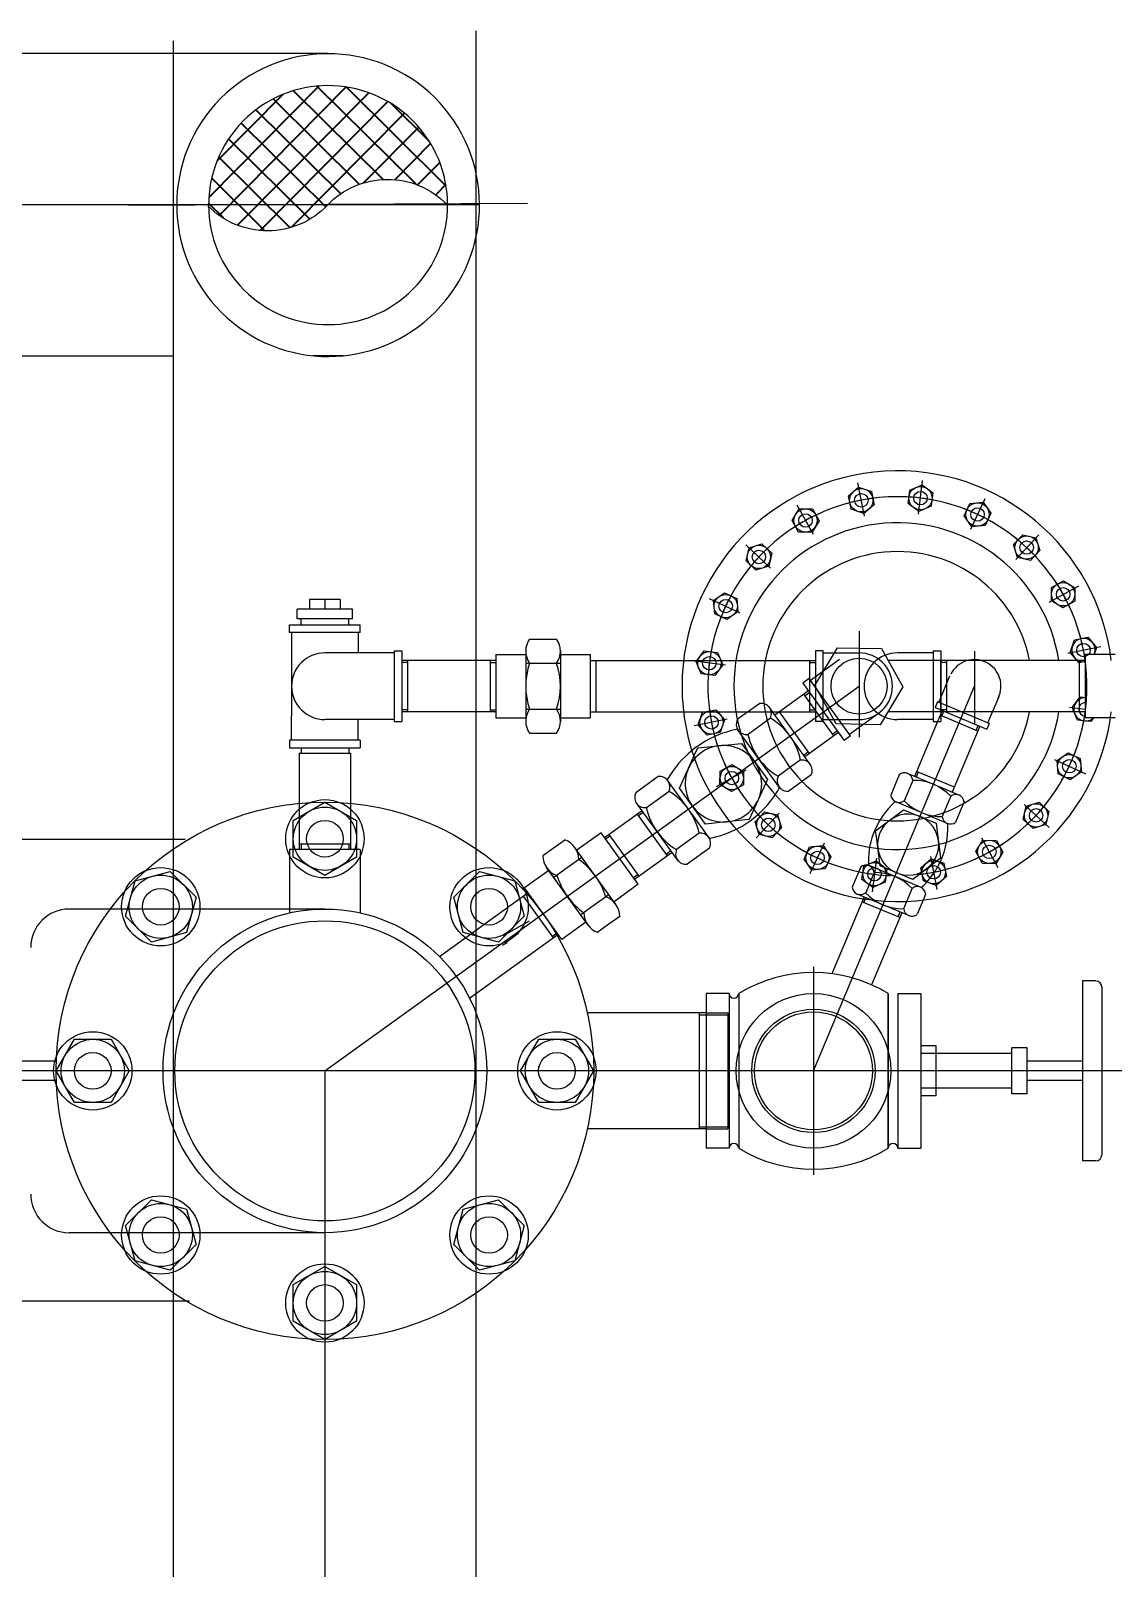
# Model space of a CAD drawing. Extents: x 846 to 947, y 375 to 797.
# Drawn here: x 864.021 to 864.836, y 434.957 to 436.115 of the extents above; entities that cross this region are included whole.
import ezdxf

# ---------------------------------------------------------------- set-up
doc = ezdxf.new("R2010")
doc.units = 0
doc.header["$MEASUREMENT"] = 0
doc.layers.get('0').update_dxf_attribs({"color": 252, "linetype": 'CONTINUOUS', "lineweight": 30})
doc.layers.add('section', color=7, linetype='CONTINUOUS', lineweight=35)

# ---------------------------------------------------------------- blocks, each defined once
blk = doc.blocks.new('*X96')
at = {"color": 0}
for p, q in [((26418.48, -13038.07), (26488.1, -12968.45)), ((26423.81, -13015.07), (26465.1, -12973.78)), ((26509.21, -13003.47), (26476.03, -12970.29)), ((26500.91, -12977.49), (26491.71, -12968.29)), ((26419.23, -13055.01), (26499.21, -12975.03)), ((26502.25, -13031.87), (26451.43, -12981.05)), ((26507.45, -13019.39), (26462.81, -12974.75)), ((26422.87, -13069.04), (26505.52, -12986.39)), ((26494.64, -13041.94), (26441.63, -12988.92)), ((26428.52, -13081.07), (26509.01, -13000.59)), ((26486.43, -13051.4), (26433.3, -12998.27)), ((26480.44, -13063.09), (26426.51, -13009.16)), ((26477.43, -13077.76), (26421.45, -13021.78)), ((26435.82, -13091.45), (26507.29, -13019.98)), ((26480.43, -13098.44), (26418.6, -13036.6)), ((26481.69, -13117.37), (26419.21, -13054.89)), ((26444.62, -13100.33), (26479.72, -13065.23)), ((26453.45, -13106.81), (26429.77, -13083.13)), ((26454.92, -13107.71), (26477.52, -13085.1)), ((26466.85, -13113.45), (26480.82, -13099.48)), ((26480.76, -13117.22), (26487, -13110.97))]:
    blk.add_line(p, q, dxfattribs=at)

msp = doc.modelspace()

# ---------------------------------------------------------------- linework, layer by layer
at = {"layer": 'section', "color": 1, "lineweight": -3}
for p, q in [((864.3565, 430.3391, -0.0465), (864.3565, 436.1148, 0.3347)), ((864.1285, 434.355, 0.2591), (864.1285, 436.1072, 0.3504)), ((864.2444, 436.0977, 0.1886), (860.7031, 436.0977, 0.1886)), ((864.3951, 435.9848, 0.1886), (864.0948, 435.9833, 0.1886)), ((864.1285, 435.9835, 0.1547), (864.1285, 435.9841, 0.1547)), ((864.1285, 435.9062, 0.2446), (864.1285, 435.9835, 0.2466)), ((864.3565, 435.8992, 0.2446), (864.3565, 435.9846, 0.2468)), ((864.1285, 435.8697, 0.1886), (860.7031, 435.8697, 0.1886)), ((864.2564, 435.8701, -0.189), (864.2334, 435.8701, -0.189)), ((864.2449, 435.8701, 0.1886), (864.2335, 435.8701, 0.1886)), ((864.6487, 435.7493, 0.2446), (864.6438, 435.7744, 0.2446)), ((864.6895, 435.7508, 0.2446), (864.6926, 435.7761, 0.2446)), ((864.6368, 435.7645, 0.2446), (864.6444, 435.7712, 0.2446)), ((864.6387, 435.7546, 0.2446), (864.6368, 435.7645, 0.2446)), ((864.6444, 435.7712, 0.2446), (864.654, 435.7679, 0.2446)), ((864.654, 435.7679, 0.2446), (864.656, 435.7579, 0.2446)), ((864.6817, 435.7588, 0.2446), (864.6829, 435.7689, 0.2446)), ((864.6829, 435.7689, 0.2446), (864.6922, 435.7729, 0.2446)), ((864.6922, 435.7729, 0.2446), (864.7003, 435.7668, 0.2446)), ((864.7003, 435.7668, 0.2446), (864.6991, 435.7567, 0.2446)), ((864.5943, 435.7461, 0.2446), (864.5995, 435.7548, 0.2446)), ((864.6103, 435.7354, 0.2446), (864.598, 435.7576, 0.2446)), ((864.5995, 435.7548, 0.2446), (864.6097, 435.7547, 0.2446)), ((864.6097, 435.7547, 0.2446), (864.6146, 435.7458, 0.2446)), ((864.6483, 435.7513, 0.2446), (864.6387, 435.7546, 0.2446)), ((864.656, 435.7579, 0.2446), (864.6483, 435.7513, 0.2446)), ((864.6898, 435.7527, 0.2446), (864.6817, 435.7588, 0.2446)), ((864.6991, 435.7567, 0.2446), (864.6898, 435.7527, 0.2446)), ((864.7238, 435.7496, 0.2446), (864.7281, 435.7588, 0.2446)), ((864.7281, 435.7588, 0.2446), (864.7382, 435.7597, 0.2446)), ((864.7288, 435.7395, 0.2446), (864.7396, 435.7626, 0.2446)), ((864.7382, 435.7597, 0.2446), (864.744, 435.7514, 0.2446)), ((864.744, 435.7514, 0.2446), (864.7397, 435.7422, 0.2446)), ((864.5992, 435.7373, 0.2446), (864.5943, 435.7461, 0.2446)), ((864.6146, 435.7458, 0.2446), (864.6094, 435.7371, 0.2446)), ((864.7296, 435.7413, 0.2446), (864.7238, 435.7496, 0.2446)), ((864.7397, 435.7422, 0.2446), (864.7296, 435.7413, 0.2446)), ((864.5619, 435.7254, 0.2446), (864.5715, 435.7284, 0.2446)), ((864.5715, 435.7284, 0.2446), (864.579, 435.7214, 0.2446)), ((864.6094, 435.7371, 0.2446), (864.5992, 435.7373, 0.2446)), ((864.761, 435.7278, 0.2446), (864.768, 435.7352, 0.2446)), ((864.7627, 435.7167, 0.2446), (864.78, 435.7353, 0.2446)), ((864.768, 435.7352, 0.2446), (864.7778, 435.733, 0.2446)), ((864.7778, 435.733, 0.2446), (864.7808, 435.7233, 0.2446)), ((864.5781, 435.7102, 0.2446), (864.5595, 435.7276, 0.2446)), ((864.5596, 435.7155, 0.2446), (864.5619, 435.7254, 0.2446)), ((864.579, 435.7214, 0.2446), (864.5767, 435.7116, 0.2446)), ((864.764, 435.7181, 0.2446), (864.761, 435.7278, 0.2446)), ((864.7739, 435.7159, 0.2446), (864.764, 435.7181, 0.2446)), ((864.7808, 435.7233, 0.2446), (864.7739, 435.7159, 0.2446)), ((864.567, 435.7086, 0.2446), (864.5596, 435.7155, 0.2446)), ((864.5767, 435.7116, 0.2446), (864.567, 435.7086, 0.2446)), ((864.7878, 435.6845, 0.2446), (864.8101, 435.6969, 0.2446)), ((864.7895, 435.6855, 0.2446), (864.7897, 435.6956, 0.2446)), ((864.7897, 435.6956, 0.2446), (864.7986, 435.7005, 0.2446)), ((864.7986, 435.7005, 0.2446), (864.8073, 435.6953, 0.2446)), ((864.8073, 435.6953, 0.2446), (864.8071, 435.6852, 0.2446)), ((864.2309, 435.6864, 0.2446), (864.2309, 435.6791, 0.2446)), ((864.2541, 435.6864, 0.2446), (864.2309, 435.6864, 0.2446)), ((864.2425, 435.6864, 0.2446), (864.2425, 435.6791, 0.2446)), ((864.2541, 435.6864, 0.2446), (864.2541, 435.6791, 0.2446)), ((864.5553, 435.6763, 0.2446), (864.5322, 435.6871, 0.2446)), ((864.5351, 435.6857, 0.2446), (864.5434, 435.6916, 0.2446)), ((864.536, 435.6756, 0.2446), (864.5351, 435.6857, 0.2446)), ((864.5434, 435.6916, 0.2446), (864.5526, 435.6873, 0.2446)), ((864.5526, 435.6873, 0.2446), (864.5535, 435.6772, 0.2446)), ((864.7982, 435.6802, 0.2446), (864.7895, 435.6855, 0.2446)), ((864.8071, 435.6852, 0.2446), (864.7982, 435.6802, 0.2446)), ((864.2217, 435.6719, 0.2446), (864.2217, 435.6791, 0.2446)), ((864.2633, 435.6791, 0.2446), (864.2217, 435.6791, 0.2446)), ((864.2633, 435.6719, 0.2446), (864.2217, 435.6719, 0.2446)), ((864.2246, 435.6675, 0.2446), (864.2246, 435.6719, 0.2446)), ((864.2604, 435.6675, 0.2446), (864.2604, 435.6719, 0.2446)), ((864.2633, 435.6719, 0.2446), (864.2633, 435.6791, 0.2446)), ((864.5452, 435.6714, 0.2446), (864.536, 435.6756, 0.2446)), ((864.5535, 435.6772, 0.2446), (864.5452, 435.6714, 0.2446)), ((864.2159, 435.6617, 0.2446), (864.2159, 435.6675, 0.2446)), ((864.2159, 435.6675, 0.2446), (864.2691, 435.6675, 0.2446)), ((864.2691, 435.6617, 0.2446), (864.2159, 435.6617, 0.2446)), ((864.2174, 435.6617, 0.2446), (864.2174, 435.599, 0.2446)), ((864.2676, 435.6617, 0.2446), (864.2676, 435.6463, 0.2446)), ((864.2691, 435.6617, 0.2446), (864.2691, 435.6675, 0.2446)), ((864.6447, 435.6627, 0.2446), (864.6447, 435.5829, 0.2446)), ((864.2946, 435.6478, 0.2446), (864.2946, 435.5946, 0.2446)), ((864.2946, 435.6478, 0.2446), (864.3004, 435.6478, 0.2446)), ((864.3004, 435.6478, 0.2446), (864.3004, 435.5946, 0.2446)), ((864.3937, 435.648, 0.2446), (864.3937, 435.5944, 0.2446)), ((864.3966, 435.6567, 0.2446), (864.4169, 435.6567, 0.2446)), ((864.4198, 435.648, 0.2446), (864.4198, 435.5944, 0.2446)), ((864.522, 435.6398, 0.2446), (864.5281, 435.6479, 0.2446)), ((864.5281, 435.6479, 0.2446), (864.5381, 435.6466, 0.2446)), ((864.6115, 435.6218, 0.2446), (864.6286, 435.6502, 0.2446)), ((864.6119, 435.6478, 0.2446), (864.6119, 435.5946, 0.2446)), ((864.6177, 435.6478, 0.2446), (864.6119, 435.6478, 0.2446)), ((864.6177, 435.5946, 0.2446), (864.6177, 435.6478, 0.2446)), ((864.6286, 435.6502, 0.2446), (864.6617, 435.6496, 0.2446)), ((864.6617, 435.6496, 0.2446), (864.6778, 435.6206, 0.2446)), ((864.7006, 435.6478, 0.2446), (864.7006, 435.5946, 0.2446)), ((864.7006, 435.6478, 0.2446), (864.7064, 435.6478, 0.2446)), ((864.7064, 435.6478, 0.2446), (864.7064, 435.5946, 0.2446)), ((864.7316, 435.6476, 0.2446), (864.7316, 435.5925, 0.2446)), ((864.8018, 435.6461, 0.2446), (864.8268, 435.651, 0.2446)), ((864.8037, 435.6465, 0.2446), (864.807, 435.6561, 0.2446)), ((864.807, 435.6561, 0.2446), (864.817, 435.658, 0.2446)), ((864.817, 435.658, 0.2446), (864.8236, 435.6504, 0.2446)), ((864.8236, 435.6504, 0.2446), (864.8218, 435.6451, 0.2446)), ((864.2946, 435.6463, 0.2446), (864.2425, 435.6463, 0.2446)), ((864.3713, 435.6405, 0.2446), (864.3004, 435.6405, 0.2446)), ((864.3048, 435.6391, 0.2446), (864.3004, 435.6391, 0.2446)), ((864.3048, 435.6405, 0.2446), (864.3048, 435.6019, 0.2446)), ((864.3669, 435.6405, 0.2446), (864.3669, 435.6019, 0.2446)), ((864.3669, 435.6391, 0.2446), (864.3713, 435.6391, 0.2446)), ((864.3713, 435.6451, 0.2446), (864.3713, 435.5973, 0.2446)), ((864.3713, 435.6451, 0.2446), (864.3937, 435.6451, 0.2446)), ((864.3937, 435.6386, 0.2446), (864.4198, 435.6386, 0.2446)), ((864.4198, 435.6451, 0.2446), (864.4423, 435.6451, 0.2446)), ((864.4423, 435.6451, 0.2446), (864.4423, 435.5973, 0.2446)), ((864.4423, 435.6405, 0.2446), (864.4423, 435.6019, 0.2446)), ((864.4423, 435.6405, 0.2446), (864.4423, 435.6019, 0.2446)), ((864.4423, 435.6405, 0.2446), (864.5126, 435.6405, 0.2446)), ((864.4466, 435.6405, 0.2446), (864.4466, 435.6019, 0.2446)), ((864.5126, 435.6405, 0.2446), (864.6118, 435.6405, 0.2446)), ((864.5441, 435.6371, 0.2446), (864.5188, 435.6402, 0.2446)), ((864.5259, 435.6304, 0.2446), (864.522, 435.6398, 0.2446)), ((864.5421, 435.6373, 0.2446), (864.536, 435.6292, 0.2446)), ((864.5381, 435.6466, 0.2446), (864.5421, 435.6373, 0.2446)), ((864.6012, 435.6405, 0.2446), (864.6118, 435.6405, 0.2446)), ((864.6075, 435.6405, 0.2446), (864.6075, 435.6019, 0.2446)), ((864.6075, 435.6391, 0.2446), (864.6118, 435.6391, 0.2446)), ((864.6081, 435.6258, 0.2446), (864.63, 435.6416, 0.2446)), ((864.6118, 435.6405, 0.2446), (864.6118, 435.6019, 0.2446)), ((864.6177, 435.6463, 0.2446), (864.6447, 435.6463, 0.2446)), ((864.8151, 435.6405, 0.2446), (864.6668, 435.6405, 0.2446)), ((864.7006, 435.6463, 0.2446), (864.6736, 435.6463, 0.2446)), ((864.7064, 435.6019, 0.2446), (864.7064, 435.6405, 0.2446)), ((864.7108, 435.6391, 0.2446), (864.7064, 435.6391, 0.2446)), ((864.7108, 435.6019, 0.2446), (864.7108, 435.6405, 0.2446)), ((864.8104, 435.6389, 0.2446), (864.8037, 435.6465, 0.2446)), ((864.8151, 435.6398, 0.2446), (864.8104, 435.6389, 0.2446)), ((864.8107, 435.6019, 0.2446), (864.8107, 435.6405, 0.2446)), ((864.8151, 435.5973, 0.2446), (864.8151, 435.6451, 0.2446)), ((864.8375, 435.6451, 0.2446), (864.8151, 435.6451, 0.2446)), ((864.8151, 435.6019, 0.2446), (864.8151, 435.6405, 0.2446)), ((864.8151, 435.6019, 0.2446), (864.8151, 435.6405, 0.2446)), ((864.536, 435.6292, 0.2446), (864.5259, 435.6304, 0.2446)), ((864.6072, 435.627, 0.2446), (864.6025, 435.6236, 0.2446)), ((864.6383, 435.5838, 0.2446), (864.6072, 435.627, 0.2446)), ((864.7048, 435.609, 0.2446), (864.7131, 435.6289, 0.2446)), ((864.2425, 435.3315, 0.2446), (864.6447, 435.6212, 0.2446)), ((864.6067, 435.6177, 0.2446), (864.5813, 435.5994, 0.2446)), ((864.6025, 435.6236, 0.2446), (864.6336, 435.5804, 0.2446)), ((864.6258, 435.5838, 0.2446), (864.6032, 435.6152, 0.2446)), ((864.6076, 435.6165, 0.2446), (864.6041, 435.614, 0.2446)), ((864.6076, 435.6165, 0.2446), (864.6041, 435.614, 0.2446)), ((864.6104, 435.3315, 0.2446), (864.7316, 435.6212, 0.2446)), ((864.6276, 435.5928, 0.2446), (864.6115, 435.6218, 0.2446)), ((864.6778, 435.6206, 0.2446), (864.6607, 435.5922, 0.2446)), ((864.7418, 435.5936, 0.2446), (864.7501, 435.6135, 0.2446)), ((864.8052, 435.6051, 0.2446), (864.8113, 435.6132, 0.2446)), ((864.8113, 435.6132, 0.2446), (864.8151, 435.6127, 0.2446)), ((864.3048, 435.6033, 0.2446), (864.3004, 435.6033, 0.2446)), ((864.3713, 435.6019, 0.2446), (864.3004, 435.6019, 0.2446)), ((864.3669, 435.6033, 0.2446), (864.3713, 435.6033, 0.2446)), ((864.3937, 435.6038, 0.2446), (864.4198, 435.6038, 0.2446)), ((864.4423, 435.6019, 0.2446), (864.5126, 435.6019, 0.2446)), ((864.5126, 435.6019, 0.2446), (864.6118, 435.6019, 0.2446)), ((864.5236, 435.592, 0.2446), (864.5269, 435.6016, 0.2446)), ((864.5269, 435.6016, 0.2446), (864.5369, 435.6035, 0.2446)), ((864.5369, 435.6035, 0.2446), (864.5435, 435.5959, 0.2446)), ((864.57, 435.6082, 0.2446), (864.553, 435.596, 0.2446)), ((864.6082, 435.5619, 0.2446), (864.5768, 435.6059, 0.2446)), ((864.6075, 435.5706, 0.2446), (864.5849, 435.6019, 0.2446)), ((864.6075, 435.6033, 0.2446), (864.6118, 435.6033, 0.2446)), ((864.6374, 435.585, 0.2446), (864.6594, 435.6008, 0.2446)), ((864.8151, 435.6019, 0.2446), (864.6665, 435.6019, 0.2446)), ((864.7072, 435.603, 0.2446), (864.6864, 435.5533, 0.2446)), ((864.7037, 435.6095, 0.2446), (864.7019, 435.6052, 0.2446)), ((864.7019, 435.6052, 0.2446), (864.741, 435.5889, 0.2446)), ((864.7428, 435.5931, 0.2446), (864.7037, 435.6095, 0.2446)), ((864.7108, 435.6033, 0.2446), (864.7064, 435.6033, 0.2446)), ((864.7171, 435.6019, 0.2446), (864.7064, 435.6019, 0.2446)), ((864.707, 435.5987, 0.2446), (864.7086, 435.6024, 0.2446)), ((864.8032, 435.6053, 0.2446), (864.8151, 435.6039, 0.2446)), ((864.8091, 435.5957, 0.2446), (864.8052, 435.6051, 0.2446)), ((864.2174, 435.5806, 0.2446), (864.2174, 435.599, 0.2446)), ((864.2946, 435.5961, 0.2446), (864.2425, 435.5961, 0.2446)), ((864.2676, 435.5806, 0.2446), (864.2676, 435.5961, 0.2446)), ((864.2946, 435.5946, 0.2446), (864.3004, 435.5946, 0.2446)), ((864.3713, 435.5973, 0.2446), (864.3937, 435.5973, 0.2446)), ((864.4198, 435.5973, 0.2446), (864.4423, 435.5973, 0.2446)), ((864.5455, 435.5963, 0.2446), (864.5205, 435.5914, 0.2446)), ((864.5303, 435.5843, 0.2446), (864.5236, 435.592, 0.2446)), ((864.5435, 435.5959, 0.2446), (864.5402, 435.5863, 0.2446)), ((864.5781, 435.5971, 0.2446), (864.5611, 435.5848, 0.2446)), ((864.6177, 435.5946, 0.2446), (864.6119, 435.5946, 0.2446)), ((864.6177, 435.5961, 0.2446), (864.6447, 435.5961, 0.2446)), ((864.6607, 435.5922, 0.2446), (864.6276, 435.5928, 0.2446)), ((864.7006, 435.5961, 0.2446), (864.6736, 435.5961, 0.2446)), ((864.7006, 435.5946, 0.2446), (864.7064, 435.5946, 0.2446)), ((864.7342, 435.5874, 0.2446), (864.7057, 435.5993, 0.2446)), ((864.7357, 435.5911, 0.2446), (864.7149, 435.5414, 0.2446)), ((864.7328, 435.5879, 0.2446), (864.7344, 435.5916, 0.2446)), ((864.7428, 435.5931, 0.2446), (864.741, 435.5889, 0.2446)), ((864.8192, 435.5945, 0.2446), (864.8091, 435.5957, 0.2446)), ((864.8375, 435.5973, 0.2446), (864.8151, 435.5973, 0.2446)), ((864.8213, 435.5973, 0.2446), (864.8192, 435.5945, 0.2446)), ((864.2159, 435.5806, 0.2446), (864.2159, 435.5748, 0.2446)), ((864.2691, 435.5806, 0.2446), (864.2159, 435.5806, 0.2446)), ((864.2691, 435.5806, 0.2446), (864.2691, 435.5748, 0.2446)), ((864.3966, 435.5857, 0.2446), (864.4169, 435.5857, 0.2446)), ((864.5232, 435.5747, 0.2446), (864.5563, 435.578, 0.2446)), ((864.5402, 435.5863, 0.2446), (864.5303, 435.5843, 0.2446)), ((864.5849, 435.5448, 0.2446), (864.5533, 435.5887, 0.2446)), ((864.5563, 435.578, 0.2446), (864.5757, 435.551, 0.2446)), ((864.6293, 435.5863, 0.2446), (864.6039, 435.568, 0.2446)), ((864.6285, 435.5875, 0.2446), (864.625, 435.585, 0.2446)), ((864.6383, 435.5838, 0.2446), (864.6336, 435.5804, 0.2446)), ((864.2159, 435.5748, 0.2446), (864.2691, 435.5748, 0.2446)), ((864.2231, 435.5707, 0.2446), (864.2231, 435.533, 0.2446)), ((864.2618, 435.5705, 0.2446), (864.2231, 435.5705, 0.2446)), ((864.2246, 435.5748, 0.2446), (864.2246, 435.5705, 0.2446)), ((864.2604, 435.5748, 0.2446), (864.2604, 435.5705, 0.2446)), ((864.2618, 435.5707, 0.2446), (864.2618, 435.533, 0.2446)), ((864.5096, 435.5444, 0.2446), (864.5209, 435.5694, 0.2446)), ((864.5209, 435.5694, 0.2446), (864.5232, 435.5747, 0.2446)), ((864.6066, 435.5717, 0.2446), (864.6031, 435.5692, 0.2446)), ((864.792, 435.566, 0.2446), (864.8151, 435.5553, 0.2446)), ((864.7938, 435.5652, 0.2446), (864.8021, 435.571, 0.2446)), ((864.8021, 435.571, 0.2446), (864.8113, 435.5667, 0.2446)), ((864.8113, 435.5667, 0.2446), (864.8121, 435.5566, 0.2446)), ((864.5595, 435.5579, 0.2446), (864.5372, 435.5455, 0.2446)), ((864.54, 435.5471, 0.2446), (864.5402, 435.5572, 0.2446)), ((864.5402, 435.5572, 0.2446), (864.549, 435.5621, 0.2446)), ((864.549, 435.5621, 0.2446), (864.5577, 435.5569, 0.2446)), ((864.5577, 435.5569, 0.2446), (864.5576, 435.5468, 0.2446)), ((864.6007, 435.5657, 0.2446), (864.5837, 435.5534, 0.2446)), ((864.6087, 435.5544, 0.2446), (864.5918, 435.5422, 0.2446)), ((864.675, 435.5545, 0.2446), (864.6686, 435.5392, 0.2446)), ((864.7206, 435.539, 0.2446), (864.6807, 435.5556, 0.2446)), ((864.6893, 435.5564, 0.2446), (864.6878, 435.5527, 0.2446)), ((864.7165, 435.5451, 0.2446), (864.688, 435.557, 0.2446)), ((864.7946, 435.5551, 0.2446), (864.7938, 435.5652, 0.2446)), ((864.8038, 435.5508, 0.2446), (864.7946, 435.5551, 0.2446)), ((864.8121, 435.5566, 0.2446), (864.8038, 435.5508, 0.2446)), ((864.4935, 435.5532, 0.2446), (864.4765, 435.5409, 0.2446)), ((864.532, 435.5067, 0.2446), (864.5003, 435.5506, 0.2446)), ((864.529, 435.5174, 0.2446), (864.5096, 435.5444, 0.2446)), ((864.5487, 435.5419, 0.2446), (864.54, 435.5471, 0.2446)), ((864.5576, 435.5468, 0.2446), (864.5487, 435.5419, 0.2446)), ((864.5757, 435.551, 0.2446), (864.562, 435.5207, 0.2446)), ((864.6852, 435.5503, 0.2446), (864.6787, 435.5349, 0.2446)), ((864.2186, 435.52, 0.2446), (864.2425, 435.5338, 0.2446)), ((864.2231, 435.533, 0.2446), (864.2231, 435.4981, 0.2446)), ((864.2425, 435.5338, 0.2446), (864.2663, 435.52, 0.2446)), ((864.2618, 435.533, 0.2446), (864.2618, 435.4981, 0.2446)), ((864.5084, 435.4897, 0.2446), (864.4768, 435.5336, 0.2446)), ((864.5016, 435.542, 0.2446), (864.4846, 435.5297, 0.2446)), ((864.7117, 435.5176, 0.2446), (864.6718, 435.5343, 0.2446)), ((864.7137, 435.5384, 0.2446), (864.7072, 435.523, 0.2446)), ((864.7238, 435.5341, 0.2446), (864.7174, 435.5187, 0.2446)), ((864.7691, 435.5322, 0.2446), (864.7878, 435.5148, 0.2446)), ((864.7706, 435.5308, 0.2446), (864.7803, 435.5338, 0.2446)), ((864.7803, 435.5338, 0.2446), (864.7877, 435.5269, 0.2446)), ((864.2186, 435.4925, 0.2446), (864.2186, 435.52, 0.2446)), ((864.2663, 435.52, 0.2446), (864.2663, 435.4925, 0.2446)), ((864.4813, 435.5274, 0.2446), (864.4531, 435.507, 0.2446)), ((864.4813, 435.5274, 0.2446), (864.4766, 435.524, 0.2446)), ((864.5004, 435.4934, 0.2446), (864.4778, 435.5248, 0.2446)), ((864.4822, 435.5262, 0.2446), (864.4786, 435.5236, 0.2446)), ((864.562, 435.5207, 0.2446), (864.5496, 435.5195, 0.2446)), ((864.5665, 435.5191, 0.2446), (864.5734, 435.5265, 0.2446)), ((864.5846, 435.5257, 0.2446), (864.5672, 435.507, 0.2446)), ((864.5734, 435.5265, 0.2446), (864.5833, 435.5242, 0.2446)), ((864.5833, 435.5242, 0.2446), (864.5862, 435.5145, 0.2446)), ((864.6572, 435.5122, 0.2446), (864.6783, 435.5282, 0.2446)), ((864.6783, 435.5282, 0.2446), (864.7028, 435.518, 0.2446)), ((864.7683, 435.5209, 0.2446), (864.7706, 435.5308, 0.2446)), ((864.7757, 435.514, 0.2446), (864.7683, 435.5209, 0.2446)), ((864.7877, 435.5269, 0.2446), (864.7854, 435.517, 0.2446)), ((864.4504, 435.5107, 0.2446), (864.4322, 435.4976, 0.2446)), ((864.4784, 435.472, 0.2446), (864.4504, 435.5107, 0.2446)), ((864.4575, 435.5084, 0.2446), (864.454, 435.5059, 0.2446)), ((864.4792, 435.4782, 0.2446), (864.4566, 435.5096, 0.2446)), ((864.5242, 435.5106, 0.2446), (864.5072, 435.4983, 0.2446)), ((864.5469, 435.5192, 0.2446), (864.529, 435.5174, 0.2446)), ((864.5694, 435.5094, 0.2446), (864.5665, 435.5191, 0.2446)), ((864.5793, 435.5071, 0.2446), (864.5694, 435.5094, 0.2446)), ((864.5862, 435.5145, 0.2446), (864.5793, 435.5071, 0.2446)), ((864.6578, 435.5077, 0.2446), (864.6572, 435.5122, 0.2446)), ((864.7028, 435.518, 0.2446), (864.7061, 435.4917, 0.2446)), ((864.7854, 435.517, 0.2446), (864.7757, 435.514, 0.2446)), ((864.1372, 435.5057, 0.2446), (863.9551, 435.5057, 0.2446)), ((864.2159, 435.4981, 0.2446), (864.2159, 435.4504, 0.2446)), ((864.2691, 435.4981, 0.2446), (864.2159, 435.4981, 0.2446)), ((864.2618, 435.5023, 0.2446), (864.2231, 435.5023, 0.2446)), ((864.2246, 435.5023, 0.2446), (864.2246, 435.4981, 0.2446)), ((864.2604, 435.5023, 0.2446), (864.2604, 435.4981, 0.2446)), ((864.2691, 435.4981, 0.2446), (864.2691, 435.4504, 0.2446)), ((864.4231, 435.5053, 0.2446), (864.4067, 435.4935, 0.2446)), ((864.4619, 435.4565, 0.2446), (864.4305, 435.5, 0.2446)), ((864.5031, 435.4972, 0.2446), (864.4996, 435.4946, 0.2446)), ((864.5322, 435.4993, 0.2446), (864.5153, 435.4871, 0.2446)), ((864.6033, 435.491, 0.2446), (864.6075, 435.5002, 0.2446)), ((864.6075, 435.5002, 0.2446), (864.6176, 435.5011, 0.2446)), ((864.6185, 435.5029, 0.2446), (864.6077, 435.4798, 0.2446)), ((864.6176, 435.5011, 0.2446), (864.6235, 435.4928, 0.2446)), ((864.6606, 435.4859, 0.2446), (864.6578, 435.5077, 0.2446)), ((864.7327, 435.4966, 0.2446), (864.7379, 435.5053, 0.2446)), ((864.7376, 435.4877, 0.2446), (864.7327, 435.4966, 0.2446)), ((864.737, 435.507, 0.2446), (864.7493, 435.4847, 0.2446)), ((864.7379, 435.5053, 0.2446), (864.7481, 435.5051, 0.2446)), ((864.7481, 435.5051, 0.2446), (864.753, 435.4962, 0.2446)), ((864.2425, 435.4787, 0.2446), (864.2186, 435.4925, 0.2446)), ((864.2663, 435.4925, 0.2446), (864.2425, 435.4787, 0.2446)), ((864.436, 435.4923, 0.2446), (864.425, 435.4844, 0.2446)), ((864.5039, 435.496, 0.2446), (864.4757, 435.4757, 0.2446)), ((864.5039, 435.496, 0.2446), (864.4992, 435.4926, 0.2446)), ((864.6091, 435.4827, 0.2446), (864.6033, 435.491, 0.2446)), ((864.6235, 435.4928, 0.2446), (864.6192, 435.4836, 0.2446)), ((864.646, 435.4852, 0.2446), (864.6396, 435.4698, 0.2446)), ((864.6469, 435.4756, 0.2446), (864.6482, 435.4857, 0.2446)), ((864.6482, 435.4857, 0.2446), (864.6575, 435.4896, 0.2446)), ((864.6916, 435.4696, 0.2446), (864.6517, 435.4863, 0.2446)), ((864.6578, 435.4916, 0.2446), (864.6547, 435.4663, 0.2446)), ((864.6575, 435.4896, 0.2446), (864.6656, 435.4835, 0.2446)), ((864.6851, 435.4757, 0.2446), (864.6606, 435.4859, 0.2446)), ((864.6913, 435.4844, 0.2446), (864.699, 435.4911, 0.2446)), ((864.7061, 435.4917, 0.2446), (864.6982, 435.4857, 0.2446)), ((864.6986, 435.493, 0.2446), (864.7034, 435.468, 0.2446)), ((864.699, 435.4911, 0.2446), (864.7085, 435.4878, 0.2446)), ((864.7085, 435.4878, 0.2446), (864.7105, 435.4778, 0.2446)), ((864.7477, 435.4875, 0.2446), (864.7376, 435.4877, 0.2446)), ((864.753, 435.4962, 0.2446), (864.7477, 435.4875, 0.2446)), ((864.0923, 435.4479, 0.2446), (864.0995, 435.4745, 0.2446)), ((864.0995, 435.4745, 0.2446), (864.126, 435.4816, 0.2446)), ((864.126, 435.4816, 0.2446), (864.1455, 435.4622, 0.2446)), ((864.3395, 435.4622, 0.2446), (864.3589, 435.4816, 0.2446)), ((864.3589, 435.4816, 0.2446), (864.3855, 435.4745, 0.2446)), ((864.3855, 435.4745, 0.2446), (864.3926, 435.4479, 0.2446)), ((864.4111, 435.4824, 0.2446), (864.3929, 435.4693, 0.2446)), ((864.4407, 435.4412, 0.2446), (864.4094, 435.4847, 0.2446)), ((864.425, 435.4844, 0.2446), (864.4149, 435.4771, 0.2446)), ((864.4784, 435.4794, 0.2446), (864.4749, 435.4768, 0.2446)), ((864.6192, 435.4836, 0.2446), (864.6091, 435.4827, 0.2446)), ((864.655, 435.4695, 0.2446), (864.6469, 435.4756, 0.2446)), ((864.6562, 435.4809, 0.2446), (864.6497, 435.4655, 0.2446)), ((864.6644, 435.4735, 0.2446), (864.655, 435.4695, 0.2446)), ((864.6656, 435.4835, 0.2446), (864.6644, 435.4735, 0.2446)), ((864.6965, 435.4844, 0.2446), (864.6851, 435.4757, 0.2446)), ((864.6932, 435.4745, 0.2446), (864.6913, 435.4844, 0.2446)), ((864.7028, 435.4712, 0.2446), (864.6932, 435.4745, 0.2446)), ((864.7105, 435.4778, 0.2446), (864.7028, 435.4712, 0.2446)), ((864.1455, 435.4622, 0.2446), (864.1384, 435.4356, 0.2446)), ((864.3955, 435.4656, 0.2446), (864.3288, 435.4175, 0.2446)), ((864.3466, 435.4356, 0.2446), (864.3395, 435.4622, 0.2446)), ((864.4146, 435.4316, 0.2446), (864.392, 435.463, 0.2446)), ((864.4208, 435.4305, 0.2446), (864.3929, 435.4693, 0.2446)), ((864.4564, 435.4641, 0.2446), (864.4453, 435.4562, 0.2446)), ((864.4784, 435.472, 0.2446), (864.4602, 435.4588, 0.2446)), ((864.6485, 435.4625, 0.2446), (864.6243, 435.4047, 0.2446)), ((864.6826, 435.4483, 0.2446), (864.6428, 435.4649, 0.2446)), ((864.6483, 435.4583, 0.2446), (864.6498, 435.462, 0.2446)), ((864.6846, 435.469, 0.2446), (864.6782, 435.4536, 0.2446)), ((864.6948, 435.4647, 0.2446), (864.6929, 435.4601, 0.2446)), ((864.0809, 435.4534, 0.2446), (864.05, 435.4534, 0.2446)), ((864.2425, 435.4534, 0.2446), (864.0809, 435.4534, 0.2446)), ((864.4453, 435.4562, 0.2446), (864.4352, 435.4489, 0.2446)), ((864.6754, 435.4469, 0.2446), (864.6469, 435.4588, 0.2446)), ((864.677, 435.4506, 0.2446), (864.6542, 435.3962, 0.2446)), ((864.6741, 435.4475, 0.2446), (864.6756, 435.4512, 0.2446)), ((864.6929, 435.4601, 0.2446), (864.6884, 435.4494, 0.2446)), ((864.1118, 435.4285, 0.2446), (864.0923, 435.4479, 0.2446)), ((864.3926, 435.4479, 0.2446), (864.3732, 435.4285, 0.2446)), ((864.3964, 435.4442, 0.2446), (864.3767, 435.4333, 0.2446)), ((864.439, 435.4436, 0.2446), (864.4208, 435.4305, 0.2446)), ((864.4539, 435.4401, 0.2446), (864.4481, 435.4359, 0.2446)), ((864.4646, 435.4477, 0.2446), (864.4539, 435.4401, 0.2446)), ((864.1384, 435.4356, 0.2446), (864.1118, 435.4285, 0.2446)), ((864.3732, 435.4285, 0.2446), (864.3466, 435.4356, 0.2446)), ((864.4181, 435.4342, 0.2446), (864.3514, 435.3861, 0.2446)), ((864.3797, 435.428, 0.2446), (864.3759, 435.4259, 0.2446)), ((864.4173, 435.4354, 0.2446), (864.4138, 435.4328, 0.2446)), ((864.6104, 435.4099, 0.2446), (864.6104, 435.2531, 0.2446)), ((864.813, 435.3992, 0.2446), (864.813, 435.2638, 0.2446)), ((864.8231, 435.3992, 0.2446), (864.813, 435.3992, 0.2446)), ((864.8275, 435.3948, 0.2446), (864.8275, 435.2681, 0.2446)), ((864.5295, 435.3897, 0.2446), (864.5295, 435.2733, 0.2446)), ((864.5468, 435.3897, 0.2446), (864.5295, 435.3897, 0.2446)), ((864.5468, 435.3897, 0.2446), (864.5468, 435.2733, 0.2446)), ((864.5541, 435.3897, 0.2446), (864.5541, 435.2733, 0.2446)), ((864.6667, 435.2733, 0.2446), (864.6667, 435.3897, 0.2446)), ((864.6667, 435.3897, 0.2446), (864.6667, 435.2733, 0.2446)), ((864.674, 435.3897, 0.2446), (864.674, 435.2733, 0.2446)), ((864.674, 435.3897, 0.2446), (864.6913, 435.3897, 0.2446)), ((864.6913, 435.3897, 0.2446), (864.6913, 435.2733, 0.2446)), ((864.5295, 435.3752, 0.2446), (864.4401, 435.3752, 0.2446)), ((864.5243, 435.3752, 0.2446), (864.5243, 435.2878, 0.2446)), ((864.5243, 435.3737, 0.2446), (864.546, 435.3737, 0.2446)), ((864.5295, 435.3752, 0.2446), (864.546, 435.3752, 0.2446)), ((864.546, 435.3752, 0.2446), (864.546, 435.2878, 0.2446)), ((864.0402, 435.3315, 0.2446), (864.054, 435.3553, 0.2446)), ((864.054, 435.3553, 0.2446), (864.0815, 435.3553, 0.2446)), ((864.0815, 435.3553, 0.2446), (864.0952, 435.3315, 0.2446)), ((864.3897, 435.3315, 0.2446), (864.4035, 435.3553, 0.2446)), ((864.4035, 435.3553, 0.2446), (864.431, 435.3553, 0.2446)), ((864.431, 435.3553, 0.2446), (864.4448, 435.3315, 0.2446)), ((864.7029, 435.3503, 0.2446), (864.6913, 435.3503, 0.2446)), ((864.7029, 435.3127, 0.2446), (864.7029, 435.3503, 0.2446)), ((864.7598, 435.3141, 0.2446), (864.7598, 435.3489, 0.2446)), ((864.7714, 435.3489, 0.2446), (864.7598, 435.3489, 0.2446)), ((864.7714, 435.3141, 0.2446), (864.7714, 435.3489, 0.2446)), ((864.0402, 435.3387, 0.2446), (863.9981, 435.3387, 0.2446)), ((864.7598, 435.3445, 0.2446), (864.6913, 435.3445, 0.2446)), ((864.813, 435.3387, 0.2446), (864.7714, 435.3387, 0.2446)), ((864.8737, 435.3315, 0.2446), (863.9467, 435.3315, 0.2446)), ((864.0402, 435.3243, 0.2446), (863.9981, 435.3243, 0.2446)), ((864.054, 435.3077, 0.2446), (864.0402, 435.3315, 0.2446)), ((864.0952, 435.3315, 0.2446), (864.0815, 435.3077, 0.2446)), ((864.4035, 435.3077, 0.2446), (864.3897, 435.3315, 0.2446)), ((864.4448, 435.3315, 0.2446), (864.431, 435.3077, 0.2446)), ((864.813, 435.3243, 0.2446), (864.7714, 435.3243, 0.2446)), ((864.7598, 435.3185, 0.2446), (864.6913, 435.3185, 0.2446)), ((864.7029, 435.3127, 0.2446), (864.6913, 435.3127, 0.2446)), ((864.7714, 435.3141, 0.2446), (864.7598, 435.3141, 0.2446)), ((864.0815, 435.3077, 0.2446), (864.054, 435.3077, 0.2446)), ((864.431, 435.3077, 0.2446), (864.4035, 435.3077, 0.2446)), ((864.5243, 435.2893, 0.2446), (864.546, 435.2893, 0.2446)), ((864.5295, 435.2878, 0.2446), (864.4401, 435.2878, 0.2446)), ((864.5295, 435.2878, 0.2446), (864.546, 435.2878, 0.2446)), ((864.5468, 435.2733, 0.2446), (864.5295, 435.2733, 0.2446)), ((864.5468, 435.2733, 0.2446), (864.5295, 435.2733, 0.2446)), ((864.674, 435.2733, 0.2446), (864.6913, 435.2733, 0.2446)), ((864.674, 435.2733, 0.2446), (864.6913, 435.2733, 0.2446)), ((864.8231, 435.2638, 0.2446), (864.813, 435.2638, 0.2446)), ((864.0923, 435.215, 0.2446), (864.1118, 435.2345, 0.2446)), ((864.1118, 435.2345, 0.2446), (864.1384, 435.2274, 0.2446)), ((864.3466, 435.2274, 0.2446), (864.3732, 435.2345, 0.2446)), ((864.3732, 435.2345, 0.2446), (864.3926, 435.215, 0.2446)), ((864.1384, 435.2274, 0.2446), (864.1455, 435.2008, 0.2446)), ((864.3395, 435.2008, 0.2446), (864.3466, 435.2274, 0.2446)), ((864.0809, 435.2096, 0.2446), (864.05, 435.2096, 0.2446)), ((864.2425, 435.2096, 0.2446), (864.0809, 435.2096, 0.2446)), ((864.0995, 435.1885, 0.2446), (864.0923, 435.215, 0.2446)), ((864.3926, 435.215, 0.2446), (864.3855, 435.1885, 0.2446)), ((864.1455, 435.2008, 0.2446), (864.126, 435.1813, 0.2446)), ((864.3589, 435.1813, 0.2446), (864.3395, 435.2008, 0.2446)), ((864.126, 435.1813, 0.2446), (864.0995, 435.1885, 0.2446)), ((864.2186, 435.1705, 0.2446), (864.2425, 435.1843, 0.2446)), ((864.2425, 435.1843, 0.2446), (864.2663, 435.1705, 0.2446)), ((864.3855, 435.1885, 0.2446), (864.3589, 435.1813, 0.2446)), ((864.2186, 435.143, 0.2446), (864.2186, 435.1705, 0.2446)), ((864.2663, 435.1705, 0.2446), (864.2663, 435.143, 0.2446)), ((864.1406, 435.1581, 0.2446), (863.9551, 435.1581, 0.2446)), ((864.2425, 435.1292, 0.2446), (864.2186, 435.143, 0.2446)), ((864.2663, 435.143, 0.2446), (864.2425, 435.1292, 0.2446))]:
    msp.add_line(p, q, dxfattribs=at)
at = {"layer": 'section', "lineweight": -3}
for p, q in [((864.359, 435.9837, 0.1886), (860.7031, 435.9837, 0.1886)), ((864.2425, 435.3315, 0.2446), (864.2425, 430.3391, 0.02))]:
    msp.add_line(p, q, dxfattribs=at)
at = {"layer": 'section', "color": 1, "lineweight": -3}
for centre, radius in [((864.6464, 435.7612, 0.2446), 0.00878), ((864.6464, 435.7612, 0.2446), 0.00507), ((864.691, 435.7628, 0.2446), 0.00878), ((864.691, 435.7628, 0.2446), 0.00507), ((864.6044, 435.746, 0.2446), 0.00878), ((864.7339, 435.7505, 0.2446), 0.00878), ((864.7339, 435.7505, 0.2446), 0.00507), ((864.6044, 435.746, 0.2446), 0.00507), ((864.7709, 435.7256, 0.2446), 0.00878), ((864.7709, 435.7256, 0.2446), 0.00507), ((864.5693, 435.7185, 0.2446), 0.00878), ((864.5693, 435.7185, 0.2446), 0.00507), ((864.7984, 435.6904, 0.2446), 0.00878), ((864.7984, 435.6904, 0.2446), 0.00507), ((864.5443, 435.6815, 0.2446), 0.00878), ((864.5443, 435.6815, 0.2446), 0.00507), ((864.532, 435.6385, 0.2446), 0.00878), ((864.8137, 435.6484, 0.2446), 0.00507), ((864.532, 435.6385, 0.2446), 0.00507), ((864.6447, 435.6212, 0.2446), 0.0211), ((864.5336, 435.5939, 0.2446), 0.00878), ((864.5336, 435.5939, 0.2446), 0.00507), ((864.803, 435.5609, 0.2446), 0.00878), ((864.803, 435.5609, 0.2446), 0.00507), ((864.5489, 435.552, 0.2446), 0.00878), ((864.5489, 435.552, 0.2446), 0.00507), ((864.2425, 435.3315, 0.2446), 0.2024), ((864.2425, 435.5063, 0.2446), 0.0295), ((864.778, 435.5239, 0.2446), 0.00878), ((864.2425, 435.5063, 0.2446), 0.0238), ((864.2425, 435.5063, 0.2446), 0.0138), ((864.5764, 435.5168, 0.2446), 0.00878), ((864.5764, 435.5168, 0.2446), 0.00507), ((864.778, 435.5239, 0.2446), 0.00507), ((864.6134, 435.4919, 0.2446), 0.00878), ((864.6134, 435.4919, 0.2446), 0.00507), ((864.7428, 435.4964, 0.2446), 0.00878), ((864.7428, 435.4964, 0.2446), 0.00507), ((864.6563, 435.4796, 0.2446), 0.00878), ((864.7009, 435.4811, 0.2446), 0.00878), ((864.7009, 435.4811, 0.2446), 0.00507), ((864.1189, 435.4551, 0.2446), 0.0295), ((864.1189, 435.4551, 0.2446), 0.0238), ((864.3661, 435.4551, 0.2446), 0.0295), ((864.3661, 435.4551, 0.2446), 0.0238), ((864.6563, 435.4796, 0.2446), 0.00507), ((864.1189, 435.4551, 0.2446), 0.0138), ((864.3661, 435.4551, 0.2446), 0.0138), ((864.2425, 435.3315, 0.2446), 0.1219), ((864.2425, 435.3315, 0.2446), 0.113), ((864.6104, 435.3315, 0.2446), 0.0582), ((864.6104, 435.3315, 0.2446), 0.0465), ((864.6104, 435.3315, 0.2446), 0.0444), ((864.0677, 435.3315, 0.2446), 0.0295), ((864.4172, 435.3315, 0.2446), 0.0295), ((864.0677, 435.3315, 0.2446), 0.0238), ((864.4172, 435.3315, 0.2446), 0.0238), ((864.0677, 435.3315, 0.2446), 0.0138), ((864.4172, 435.3315, 0.2446), 0.0138), ((864.1189, 435.2079, 0.2446), 0.0295), ((864.1189, 435.2079, 0.2446), 0.0238), ((864.3661, 435.2079, 0.2446), 0.0295), ((864.3661, 435.2079, 0.2446), 0.0238), ((864.1189, 435.2079, 0.2446), 0.0138), ((864.3661, 435.2079, 0.2446), 0.0138), ((864.2425, 435.1567, 0.2446), 0.0295), ((864.2425, 435.1567, 0.2446), 0.0238), ((864.2425, 435.1567, 0.2446), 0.0138)]:
    msp.add_circle(centre, radius, dxfattribs=at)
for centre, radius, start, end in [((864.6736, 435.6212, 0.2446), 0.1622, 6.8458, 353.1543), ((864.6736, 435.6212, 0.2446), 0.1427, 277.7895, 262.2106), ((864.6736, 435.6212, 0.2446), 0.1427, 96.2093, 105.8848), ((864.6736, 435.6212, 0.2446), 0.1427, 78.2093, 87.8848), ((864.6736, 435.6212, 0.2446), 0.1427, 114.2093, 123.8848), ((864.6736, 435.6212, 0.2446), 0.1427, 60.2093, 69.8848), ((864.6736, 435.6212, 0.2446), 0.1231, 9.0363, 350.9638), ((864.6736, 435.6212, 0.2446), 0.1427, 42.2093, 51.8848), ((864.6736, 435.6212, 0.2446), 0.1427, 132.2093, 141.8848), ((864.6736, 435.6212, 0.2446), 0.1014, 10.9945, 349.0056), ((864.6736, 435.6212, 0.2446), 0.1427, 24.2093, 33.8848), ((864.6736, 435.6212, 0.2446), 0.1427, 150.2093, 159.8848), ((864.6736, 435.6212, 0.2446), 0.1427, 6.2093, 15.8848), ((864.6736, 435.6212, 0.2446), 0.1427, 6.2093, 15.8848), ((864.4093, 435.6476, 0.2446), 0.0156, 144.4623, 215.5377), ((864.4042, 435.6476, 0.2446), 0.0156, 324.4623, 35.5377), ((864.6736, 435.6212, 0.2446), 0.1427, 168.2093, 177.8848), ((864.8137, 435.6484, 0.2446), 0.00878, 337.5559, 279.1458), ((864.2425, 435.6212, 0.2446), 0.0251, 90, 270), ((864.4473, 435.6212, 0.2446), 0.0536, 161.0754, 198.9246), ((864.3662, 435.6212, 0.2446), 0.0536, 341.0754, 18.9246), ((864.6447, 435.6212, 0.2446), 0.0251, 270, 90), ((864.6736, 435.6212, 0.2446), 0.0251, 90, 270), ((864.7316, 435.6212, 0.2446), 0.02, 333.2966, 153.2966), ((864.8152, 435.6038, 0.2446), 0.00878, 91.1176, 311.8478), ((864.6736, 435.6212, 0.2446), 0.1427, 348.2093, 357.8848), ((864.6736, 435.6212, 0.2446), 0.1427, 348.2093, 357.8848), ((864.4093, 435.5948, 0.2446), 0.0156, 144.4624, 215.5377), ((864.4042, 435.5948, 0.2446), 0.0156, 324.4623, 35.5376), ((864.6736, 435.6212, 0.2446), 0.1427, 186.2093, 195.8848), ((864.571, 435.6005, 0.2446), 0.00778, 334.0546, 97.4763), ((864.8152, 435.6038, 0.2446), 0.00507, 91.9359, 268.0641), ((864.56, 435.5926, 0.2446), 0.00778, 154.0546, 277.4762), ((864.5531, 435.5553, 0.2446), 0.0487, 12.2094, 59.3215), ((864.5676, 435.513, 0.2446), 0.0771, 100.735, 128.5885), ((864.6086, 435.5952, 0.2446), 0.0487, 192.2094, 239.3214), ((864.5676, 435.513, 0.2446), 0.0771, 128.5885, 150.796), ((864.5426, 435.5477, 0.2446), 0.0288, 136.8639, 284.0411), ((864.5426, 435.5477, 0.2446), 0.0288, 284.0411, 136.8639), ((864.6736, 435.6212, 0.2446), 0.1427, 330.2093, 339.8848), ((864.6736, 435.6212, 0.2446), 0.1427, 204.2093, 213.8848), ((864.6017, 435.5578, 0.2446), 0.00778, 334.0545, 97.4764), ((864.6789, 435.5497, 0.2446), 0.00621, 5.5896, 129.0113), ((864.4945, 435.5454, 0.2446), 0.00778, 334.0546, 97.4763), ((864.5176, 435.5824, 0.2446), 0.0771, 298.348, 330.7958), ((864.5908, 435.5499, 0.2446), 0.00778, 154.0545, 277.4763), ((864.6857, 435.5115, 0.2446), 0.0388, 43.7444, 90.8565), ((864.4835, 435.5375, 0.2446), 0.00778, 154.0546, 277.4762), ((864.4767, 435.5002, 0.2446), 0.0487, 12.2094, 59.3215), ((864.7132, 435.4888, 0.2446), 0.0615, 132.27, 160.1235), ((864.6748, 435.5398, 0.2446), 0.00621, 185.5894, 309.0113), ((864.7067, 435.5618, 0.2446), 0.0388, 223.7444, 270.8564), ((864.7176, 435.5335, 0.2446), 0.00621, 5.5895, 129.0114), ((864.6736, 435.6212, 0.2446), 0.1427, 312.2093, 321.8848), ((864.5321, 435.5401, 0.2446), 0.0487, 192.2094, 239.3214), ((864.6736, 435.6212, 0.2446), 0.1427, 222.2093, 231.8848), ((864.6817, 435.5019, 0.2446), 0.023, 315.5761, 168.3989), ((864.7135, 435.5236, 0.2446), 0.00621, 185.5895, 309.0113), ((864.5252, 435.5028, 0.2446), 0.00778, 334.0545, 97.4764), ((864.5176, 435.5824, 0.2446), 0.0771, 280.7348, 298.348), ((864.7132, 435.4888, 0.2446), 0.0615, 160.1235, 182.331), ((864.6502, 435.5151, 0.2446), 0.0615, 329.8831, 2.3308), ((864.4181, 435.4906, 0.2446), 0.0156, 0.2278, 71.3031), ((864.5143, 435.4949, 0.2446), 0.00778, 154.0545, 277.4763), ((864.6736, 435.6212, 0.2446), 0.1427, 240.2093, 249.8848), ((864.6817, 435.5019, 0.2446), 0.023, 168.3989, 315.5761), ((864.6736, 435.6212, 0.2446), 0.1427, 294.2093, 303.8848), ((864.4222, 435.4935, 0.2446), 0.0156, 180.2277, 251.303), ((864.4027, 435.4469, 0.2446), 0.0536, 16.8408, 54.69), ((864.6499, 435.4803, 0.2446), 0.00621, 5.5896, 129.0113), ((864.4685, 435.4943, 0.2446), 0.0536, 196.8408, 234.69), ((864.6736, 435.6212, 0.2446), 0.1427, 258.2093, 267.8848), ((864.6567, 435.4421, 0.2446), 0.0388, 43.7444, 90.8565), ((864.6736, 435.6212, 0.2446), 0.1427, 276.2093, 285.8848), ((864.6502, 435.5151, 0.2446), 0.0615, 312.2698, 329.8831), ((864.449, 435.4477, 0.2446), 0.0156, 0.2277, 71.3031), ((864.6457, 435.4704, 0.2446), 0.00621, 185.5896, 309.0112), ((864.6777, 435.4924, 0.2446), 0.0388, 223.7444, 270.8564), ((864.6886, 435.4641, 0.2446), 0.00621, 5.5895, 129.0114), ((864.05, 435.4244, 0.2446), 0.029, 90, 180), ((864.4531, 435.4506, 0.2446), 0.0156, 180.2277, 251.3031), ((864.6845, 435.4542, 0.2446), 0.00621, 185.5895, 309.0113), ((864.6104, 435.298, 0.2446), 0.1076, 58.4378, 121.5622), ((864.8231, 435.3948, 0.2446), 0.00435, 0, 90), ((864.5505, 435.3898, 0.2446), 0.00362, 181.8995, 358.1005), ((864.5505, 435.2732, 0.2446), 0.00362, 1.8995, 178.1005), ((864.6703, 435.2732, 0.2446), 0.00362, 1.8995, 178.1005), ((864.6104, 435.365, 0.2446), 0.1076, 238.4378, 301.5622), ((864.8231, 435.2681, 0.2446), 0.00435, 270, 0), ((864.05, 435.2386, 0.2446), 0.029, 180, 270)]:
    msp.add_arc(centre, radius, start, end, dxfattribs=at)
at = {"layer": 'section', "color": 1, "lineweight": -3, "extrusion": (0, 0, -1)}
for centre, major_axis, start_param, end_param in [((864.2449, 435.9835, 0.1886), (0.114, 0.0005), -0.785411, 5.497774), ((864.2449, 435.9835, 0.1886), (0.114, 0.0005), -0.785411, 5.497774), ((864.2449, 435.9835, 0.1886), (0.09, 0.0004), -0.785412, 5.497773), ((864.2449, 435.9835, 0.1886), (0.09, 0.0004), -0.785412, 5.497773), ((864.2896, 435.9404, 0.1886), (0.0625, 0.0003), 3.907599, 5.517187), ((864.1992, 436.0266, 0.1886), (-0.0625, -0.0003), 3.907599, 5.517187)]:
    msp.add_ellipse(centre, major_axis=major_axis, ratio=1, start_param=start_param, end_param=end_param, dxfattribs=at)

# ---------------------------------------------------------------- block references
at = {"layer": 'section', "color": 1, "lineweight": -3, "xscale": -0.0012003200165367, "yscale": 0.001200319992023, "zscale": 0.0012003200000037, "rotation": 90.27210766042109}
msp.add_blockref('*X96', (848.438, 467.7092, 0.1886), dxfattribs=at)
msp.add_blockref('*X96', (848.438, 467.7092, 0.1886), dxfattribs=at)

doc.saveas('drawing.dxf')
